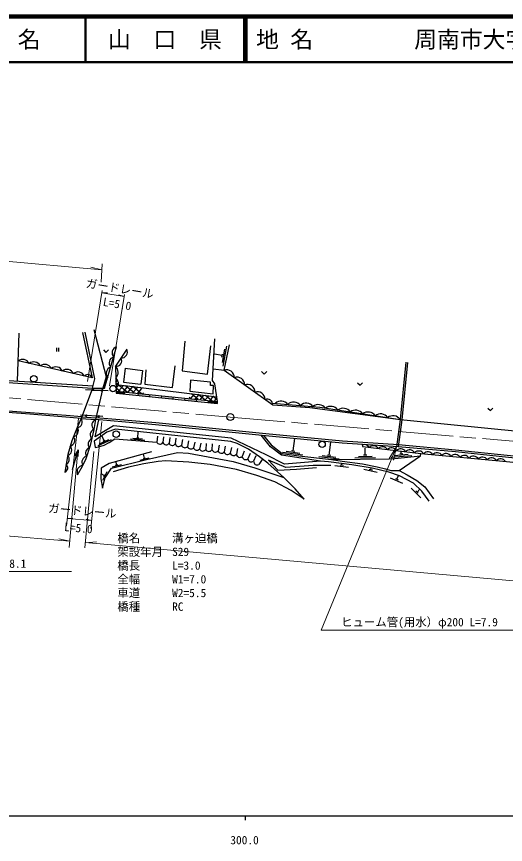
# Model space of a CAD drawing. Units: millimetres, scale not verified. Extents: x 40000 to 680000, y 20000 to 380000.
# Drawn here: x 317871 to 425027, y 198715 to 380000 of the extents above; entities that cross this region are included whole.
import ezdxf
from ezdxf.enums import TextEntityAlignment as Align

# ---------------------------------------------------------------- set-up
doc = ezdxf.new("R2010")
doc.units = ezdxf.units.MM
doc.header["$LTSCALE"] = 1000
doc.linetypes.add('CHAIN', pattern=[18.5, 12, -1.5, 3.5, -1.5])
for name, color, linetype, lineweight in [('M-BGD', 7, 'Continuous', 25), ('M-BMK', 2, 'CHAIN', 13), ('M-BMK-SRVR', 3, 'Continuous', 25), ('M-STR-HTXT', 7, 'Continuous', 13), ('M-STR-STR1', 1, 'Continuous', 25), ('M-TTL', 2, 'Continuous', 140), ('M-TTL-BAND', 7, 'Continuous', 25), ('M-TTL-LINE', 7, 'Continuous', 50)]:
    doc.layers.add(name, color=color, linetype=linetype, lineweight=lineweight)
doc.layers.add('M-TTL-TXT', color=7, linetype='Continuous')
doc.styles.add('ＭＳ ゴシック', font='')
doc.styles.get('ＭＳ ゴシック').set_extended_font_data('MS Gothic')

# ---------------------------------------------------------------- blocks, each defined once
blk = doc.blocks.new('open_arrow')
at = {"color": 0, "linetype": 'Continuous', "lineweight": -2}
blk.add_lwpolyline([(7.5, 1.25), (0, 0), (7.5, -1.25)], dxfattribs=at)

msp = doc.modelspace()

# ---------------------------------------------------------------- hatches: boundary and pattern name
at = {"layer": 'M-BGD'}
for points in [[(341583, 297799), (339716, 297993), (339728, 297547), (341538, 297360)], [(344577, 297489), (344531, 297050), (347089, 296786), (347134, 297224)], [(349692, 296959), (349647, 296521), (352205, 296257), (352250, 296694)], [(354808, 296429), (354762, 295992), (357320, 295728), (357365, 296164)], [(361904, 295694), (359923, 295899), (359878, 295463), (361909, 295253)]]:
    msp.add_hatch(color=256, dxfattribs=at).paths.add_polyline_path(points)

# ---------------------------------------------------------------- linework, layer by layer
for p, q in [((318066, 300172), (318425, 310644)), ((354723, 308889), (354160, 302442)), ((326596, 307449), (326596, 306667)), ((327063, 307449), (327063, 306667)), ((359745, 301663), (360437, 307894)), ((362981, 304227), (363526, 307177)), ((363140, 303435), (363957, 307860)), ((363370, 302535), (364544, 308105)), ((362958, 305756), (361224, 306076)), ((362895, 305412), (363022, 306100)), ((341651, 302972), (341298, 299976)), ((341651, 302972), (345452, 302502)), ((352038, 298773), (352635, 303545)), ((360963, 302843), (363370, 302535)), ((345452, 302502), (345099, 299506)), ((346206, 302653), (346012, 299509)), ((354160, 302442), (359745, 301663)), ((363370, 302535), (374019, 294956)), ((339660, 299974), (340002, 300382)), ((342128, 297743), (339664, 299810)), ((339697, 298657), (340283, 299355)), ((339719, 299424), (361755, 296753)), ((340237, 297939), (341320, 299230)), ((341298, 299976), (345099, 299506)), ((343681, 297582), (341784, 299173)), ((346012, 299509), (352038, 298773)), ((356019, 300403), (355863, 297979)), ((360411, 299929), (356019, 300403)), ((360352, 299177), (360411, 299929)), ((361004, 299180), (360352, 299177)), ((360981, 297401), (361004, 299180)), ((332977, 298303), (337931, 298082)), ((340575, 297904), (339698, 298640)), ((341287, 297830), (342357, 299104)), ((341538, 297360), (341583, 297799)), ((342338, 297721), (343393, 298978)), ((345234, 297421), (343376, 298981)), ((343389, 297612), (344430, 298853)), ((344440, 297503), (345334, 298569)), ((344531, 297050), (344577, 297489)), ((345376, 298445), (344967, 298788)), ((345491, 297394), (345660, 297596)), ((355863, 297979), (360981, 297401)), ((356000, 296305), (356872, 297345)), ((357659, 296134), (356184, 297371)), ((347089, 296786), (347134, 297224)), ((349647, 296521), (349692, 296959)), ((352205, 296257), (352250, 296694)), ((354762, 295989), (354808, 296429)), ((356106, 296294), (355700, 296635)), ((357050, 296197), (357909, 297219)), ((357320, 295728), (357365, 296164)), ((359212, 295973), (357695, 297245)), ((358101, 296088), (358945, 297094)), ((359152, 295979), (359982, 296968)), ((360765, 295812), (359286, 297052)), ((359878, 295463), (359923, 295899)), ((360203, 295870), (361019, 296842)), ((361855, 296039), (360877, 296859)), ((361254, 295761), (361802, 296415)), ((374019, 294956), (382162, 294411)), ((382162, 294411), (402008, 291746)), ((336813, 292430), (331886, 292702)), ((402008, 291746), (446786, 287342)), ((344458, 287796), (344562, 289005)), ((335781, 286108), (338666, 287374)), ((336178, 286511), (338101, 287355)), ((337055, 287126), (336567, 288237)), ((336830, 287027), (337279, 287224)), ((342853, 287511), (345992, 287243)), ((343394, 287676), (345487, 287497)), ((344214, 287817), (344702, 287775)), ((348740, 288111), (348606, 286839)), ((350091, 287969), (349958, 286698)), ((351443, 287828), (351310, 286556)), ((352795, 287686), (352662, 286414)), ((354255, 287386), (353993, 286135)), ((355586, 287107), (355323, 285855)), ((356916, 286827), (356653, 285576)), ((358246, 286548), (357983, 285296)), ((359415, 286493), (359341, 285217)), ((378483, 284913), (378864, 287595)), ((386401, 283980), (386723, 286836)), ((330130, 280796), (331350, 285128)), ((331350, 285128), (330584, 283838)), ((331350, 285128), (331331, 283628)), ((360772, 286413), (360698, 285137)), ((362253, 286168), (362037, 284908)), ((363612, 285910), (363373, 284654)), ((364947, 285655), (364708, 284399)), ((366283, 285401), (366044, 284145)), ((367778, 284835), (367308, 283646)), ((376171, 284636), (380626, 284003)), ((376955, 284827), (379926, 284405)), ((378136, 284962), (378829, 284864)), ((394285, 283997), (394270, 285497)), ((402197, 284301), (402147, 284832)), ((344937, 282855), (346969, 283384)), ((345663, 283261), (346137, 283385)), ((345900, 283323), (345671, 284202)), ((369042, 284335), (368572, 283146)), ((370306, 283835), (369836, 282646)), ((371670, 282992), (370982, 281914)), ((384098, 283636), (388570, 283132)), ((384877, 283850), (387858, 283514)), ((386053, 284019), (386749, 283941)), ((392041, 283374), (396541, 283420)), ((392788, 283681), (395788, 283712)), ((393935, 283993), (394635, 284000)), ((400013, 283492), (404493, 283914)), ((400732, 283861), (403718, 284143)), ((401848, 284268), (402545, 284333)), ((338861, 281367), (340893, 281896)), ((339587, 281773), (340061, 281896)), ((339824, 281834), (339637, 282559)), ((387639, 281669), (390620, 281333)), ((388815, 281838), (389511, 281760)), ((389163, 281799), (389198, 282115)), ((395517, 280826), (395585, 281136)), ((337093, 279514), (336424, 279849)), ((336814, 278480), (337749, 280361)), ((336984, 279295), (337202, 279733)), ((393988, 280855), (396918, 280211)), ((395175, 280901), (395859, 280751)), ((401216, 278691), (401582, 279519)), ((399723, 279022), (402467, 277811)), ((400896, 278832), (401536, 278550)), ((404375, 276706), (406512, 274601)), ((405405, 276113), (405904, 275622)), ((405654, 275867), (406264, 276486))]:
    msp.add_line(p, q, dxfattribs=at)
for points in [[(332359, 310799), (334429, 300889), (318218, 304590)], [(334492, 298615), (335059, 300687), (332905, 310904)], [(334825, 311451), (337491, 301075), (336782, 298594)], [(342044, 307149), (339562, 303428), (339716, 297993), (361904, 295694), (361359, 299567), (360835, 300300), (361295, 309427)], [(239397, 306606), (241417, 305644), (265974, 303934), (288152, 302334), (312598, 300520), (334630, 299118)], [(336782, 298594), (337175, 298631), (339811, 307672)], [(336930, 306990), (337460, 306460), (337990, 306990)], [(241417, 305644), (241392, 305195), (265942, 303486), (288119, 301885), (312567, 300071), (334492, 298615)], [(403162, 304291), (401929, 291754), (401180, 285808)], [(403531, 304255), (402297, 291713), (401547, 285762)], [(371551, 302272), (372134, 301689), (372718, 302272)], [(332195, 292358), (328732, 292639), (320845, 293225), (311042, 293962), (298305, 294978), (288212, 295786), (242603, 299317), (241088, 299254), (239584, 298914), (238226, 298187), (237369, 297411)], [(392618, 299780), (393148, 299250), (393679, 299780)], [(332049, 291957), (328707, 292281), (320787, 292913), (311097, 293687), (298313, 294675), (288177, 295337), (242595, 298867), (241147, 298806), (239743, 298489), (238487, 297817), (237671, 297078)], [(339716, 297993), (339728, 297547), (361909, 295253), (361904, 295694)], [(373980, 295371), (384348, 294472), (401929, 291757)], [(421198, 294242), (421728, 293712), (422258, 294242)], [(332048, 291955), (331189, 289991), (329965, 287072), (329127, 284089), (328419, 280204)], [(556513, 285542), (555418, 284245), (554033, 282780), (552733, 281659), (550674, 280155), (549033, 279237), (543623, 277217), (540234, 276301), (537530, 275744), (535500, 275528), (532064, 275526), (528526, 275766), (525231, 276107), (520922, 276469), (482281, 279272), (477633, 279503), (454642, 281115), (436694, 282710), (414082, 285077), (401568, 286183), (389294, 286990), (372485, 288613), (348376, 291023), (335266, 292147)], [(335171, 291741), (334796, 289583), (334002, 286042), (333057, 283166), (332227, 281463), (331167, 279594)], [(384493, 282651), (376574, 282020), (372601, 284045), (364926, 287658), (339143, 290351), (335093, 287966), (335904, 291679)], [(556818, 285284), (555717, 283978), (554309, 282491), (552982, 281345), (550891, 279818), (549202, 278873), (543745, 276836), (540327, 275911), (537592, 275349), (535521, 275128), (532051, 275126), (528492, 275367), (525194, 275709), (520891, 276070), (482256, 278872), (477609, 279104), (454610, 280717), (436655, 282311), (414043, 284679), (401537, 285785), (389262, 286591), (372446, 288215), (348339, 290624), (335171, 291741)], [(380944, 274327), (378921, 276597), (376440, 279058), (372944, 282191), (371131, 283621), (368708, 285281), (366227, 286521), (364814, 286978), (339563, 289623), (337630, 288982), (334878, 287054), (335067, 285622), (335869, 285767), (337061, 286168), (338142, 286736), (339434, 287526), (348606, 286839)], [(408338, 273881), (406684, 276066), (404897, 277852), (401779, 279449), (399498, 280266), (395787, 281103), (391376, 281825), (386218, 282511), (384493, 282651), (375958, 283931), (373495, 285756), (371481, 288312)], [(372009, 288259), (373684, 286230), (376066, 284333), (379738, 283811), (386877, 283006), (399507, 283136), (400803, 283251), (406389, 283777), (406453, 284328)], [(347464, 284691), (338155, 282156), (336453, 281073), (336365, 278798), (336696, 276699), (337293, 279019), (338686, 281118), (346378, 282996), (353120, 284520), (355533, 284420), (365321, 282538), (370064, 281147), (376440, 279058)], [(393605, 286306), (393687, 285823), (406453, 284328), (425248, 282543), (443620, 280688), (455399, 279792), (480877, 278141)], [(386739, 281727), (382878, 281689), (376926, 281275), (373102, 282894), (375137, 280672), (379262, 280898), (383631, 281275)], [(386877, 283006), (389261, 282675), (393730, 282050), (396931, 281425), (398737, 280950), (399916, 280627), (401760, 280608), (406389, 283777)], [(380944, 274327), (378093, 276223), (374476, 278143), (370518, 279540), (366068, 280788), (360310, 281884), (355640, 282459), (350562, 282715), (348883, 282589), (345795, 282047), (342436, 281307), (339023, 280279)], [(401760, 280608), (403490, 279677), (405639, 278441), (407331, 277016), (408319, 275724), (409270, 274413)]]:
    msp.add_lwpolyline(points, dxfattribs=at)
for centre, radius in [((321658, 300684), 700), ((339001, 298533), 700), ((334619, 298230), 150), ((336501, 298146), 150), ((333197, 292629), 150), ((335899, 292480), 150), ((339725, 288551), 700), ((384839, 286328), 700)]:
    msp.add_circle(centre, radius, dxfattribs=at)
for centre, radius, start, end in [((340179, 306354), 1369, 105.59207, 221.8991), ((340798, 306582), 1369, 268.14227, 24.4493), ((319209, 303345), 1591, 25.7249, 128.55477), ((339528, 304121), 1369, 105.59207, 221.8991), ((339746, 304595), 1182, 261.04524, 31.54634), ((321635, 302792), 1591, 25.7249, 128.55477), ((324060, 302238), 1591, 25.7249, 128.55477), ((326485, 301684), 1591, 25.7249, 128.55477), ((338877, 301888), 1369, 105.59207, 221.8991), ((338346, 302106), 1796, 315.84514, 47.39513), ((328910, 301131), 1591, 25.7249, 128.55477), ((331336, 300577), 1591, 25.7249, 128.55477), ((333496, 300628), 969, 15.63233, 138.64734), ((339220, 299305), 2154, 129.24833, 198.24284), ((363928, 300940), 1690, 359.81621, 109.30967), ((366176, 299346), 1690, 359.81621, 109.30967), ((338419, 299532), 1796, 354.64287, 47.39513), ((368425, 297751), 1690, 359.81621, 109.30967), ((370673, 296157), 1690, 359.81621, 109.30967), ((372826, 295053), 1197, 355.34371, 112.79186), ((375858, 293965), 1853, 36.81804, 133.09149), ((378603, 293727), 1853, 36.81804, 133.09149), ((381352, 293484), 1853, 36.81804, 133.09149), ((384040, 293075), 1950, 38.26126, 128.38427), ((386705, 292585), 2042, 38.71734, 123.72394), ((389440, 292218), 2002, 37.65743, 124.78384), ((392175, 291848), 1964, 36.60693, 125.83434), ((330997, 291237), 1275, 279.3092, 34.3172), ((394910, 291476), 1929, 35.5659, 126.87537), ((397644, 291102), 1896, 34.5344, 127.90688), ((400378, 290725), 1866, 33.57535, 128.91298), ((335662, 290565), 1275, 112.64903, 227.65703), ((330153, 289262), 1275, 279.3092, 34.3172), ((335352, 288400), 1341, 114.1852, 220.62883), ((329360, 287217), 1275, 283.19067, 38.19867), ((334818, 286362), 1261, 112.51947, 219.42349), ((349322, 287151), 781, 203.55685, 324.48669), ((350674, 287010), 781, 203.55685, 324.48669), ((352026, 286868), 781, 203.55685, 324.48669), ((328708, 285117), 1275, 287.34482, 42.35282), ((334140, 284457), 1143, 105.04994, 218.57585), ((353407, 286652), 781, 197.66898, 318.59882), ((354737, 286372), 781, 197.66898, 318.59882), ((356067, 286093), 781, 197.66898, 318.59882), ((357398, 285813), 781, 197.66898, 318.59882), ((358685, 285641), 781, 206.17366, 327.1035), ((360042, 285561), 781, 206.17366, 327.1035), ((361432, 285402), 781, 199.83895, 320.76879), ((362777, 285159), 781, 198.75363, 319.68347), ((364113, 284905), 781, 198.75363, 319.68347), ((394106, 285018), 1250, 30.19158, 112.53138), ((396093, 284786), 1250, 30.19158, 136.45178), ((398079, 284553), 1250, 30.19158, 136.45178), ((400066, 284321), 1250, 30.19158, 136.45178), ((402052, 284088), 1250, 30.19158, 136.45178), ((404038, 283855), 1250, 30.19158, 136.45178), ((406029, 283611), 1261, 31.26214, 136.20458), ((408031, 283425), 1250, 31.44547, 137.70567), ((328146, 283042), 1275, 297.25902, 42.35282), ((333557, 282410), 1370, 103.09144, 209.26335), ((365448, 284651), 781, 198.75363, 319.68347), ((366817, 284254), 781, 187.97219, 308.90202), ((368081, 283754), 781, 187.97219, 308.90202), ((369346, 283254), 781, 187.97219, 308.90202), ((410023, 283236), 1250, 31.44547, 137.70567), ((412014, 283047), 1250, 31.44547, 137.70567), ((414005, 282857), 1250, 31.44547, 137.70567), ((415996, 282668), 1250, 31.44547, 137.70567), ((417987, 282479), 1250, 31.44547, 137.70567), ((419978, 282290), 1250, 31.44547, 137.70567), ((421969, 282101), 1250, 31.44547, 137.70567), ((423960, 281912), 1250, 31.44547, 137.70567), ((328106, 281142), 989, 288.44299, 50.88081), ((332579, 280315), 1442, 98.63962, 203.19483), ((370616, 282605), 781, 176.95839, 297.88823)]:
    msp.add_arc(centre, radius, start, end, dxfattribs=at)
at = {"layer": 'M-BMK'}
msp.add_lwpolyline([(74058, 267790), (90655, 279315), (96855, 283505), (102730, 286831), (110697, 290630), (119693, 294384), (125025, 295940), (131705, 297435), (164779, 305002), (171015, 306321), (174455, 307025), (179039, 307518), (184655, 307755), (190054, 307477), (264991, 300999), (364717, 292300), (463462, 283856)], dxfattribs=at)
at = {"layer": 'M-BMK-SRVR'}
msp.add_circle((364717, 292300), 750, dxfattribs=at)
at = {"layer": 'M-STR-HTXT'}
for p, q in [((336568, 324544), (242411, 332841)), ((336568, 324544), (334177, 325098)), ((336640, 325831), (336418, 321844)), ((333415, 300072), (336664, 320021)), ((336581, 319512), (341468, 318700)), ((336581, 319512), (337808, 319481)), ((338220, 299143), (341546, 319167)), ((341468, 318700), (340297, 319068)), ((331462, 292014), (328821, 268455)), ((336593, 291315), (334163, 267878)), ((331314, 284892), (329420, 263737)), ((334780, 284742), (332833, 263654)), ((235224, 273258), (329541, 265088)), ((329006, 270110), (330232, 270178)), ((329006, 270110), (334348, 269657)), ((334348, 269657), (333151, 269930)), ((329541, 265088), (327148, 265638)), ((332936, 264774), (335382, 264986))]:
    msp.add_line(p, q, dxfattribs=at)
for points in [[(297943, 294422), (280834, 258482), (329881, 258482)], [(401180, 285808), (384629, 245667), (433676, 245667)], [(332944, 264853), (529562, 247262), (532206, 247146), (536341, 247348), (543309, 248562), (548754, 250219), (553478, 252175), (559451, 255728), (563769, 259023), (566712, 261761), (569538, 264760), (571848, 267802), (574703, 272462), (576629, 276139), (578377, 280479), (579310, 283006)]]:
    msp.add_lwpolyline(points, dxfattribs=at)
at = {"layer": 'M-STR-STR1'}
for p, q in [((334492, 298615), (332048, 291955)), ((334335, 298187), (336681, 298166)), ((334492, 298615), (336782, 298594)), ((336782, 298594), (335171, 291741)), ((332048, 291955), (335171, 291741)), ((332195, 292358), (335266, 292147))]:
    msp.add_line(p, q, dxfattribs=at)
at = {"layer": 'M-TTL'}
msp.add_line((680000, 380000), (40000, 380000), dxfattribs=at)
at = {"layer": 'M-TTL-BAND'}
for p, q in [((40000, 205000), (579000, 205000)), ((368000, 205000), (368000, 204000))]:
    msp.add_line(p, q, dxfattribs=at)
at = {"layer": 'M-TTL-LINE'}
for p, q in [((333000, 380000), (333000, 370000)), ((367750, 380000), (367750, 370000)), ((368250, 380000), (368250, 370000)), ((40000, 370000), (680000, 370000))]:
    msp.add_line(p, q, dxfattribs=at)

# ---------------------------------------------------------------- block references
at = {"layer": 'M-STR-HTXT', "xscale": 400, "yscale": 400, "rotation": 247.6}
msp.add_blockref('open_arrow', (401180, 285808), dxfattribs=at)

# ---------------------------------------------------------------- texts
at = {"layer": 'M-STR-HTXT', "style": 'ＭＳ ゴシック'}
for s, rotation, p in [('ガードレール', 350.57, (340275, 318973)), ('L=5.0', 350.57, (339686, 315622)), ('ガードレール', 355.149, (332182, 270283)), ('L=5.0', 355.149, (331315, 266539))]:
    msp.add_text(s, height=1833, rotation=rotation, dxfattribs=at).set_placement(p, align=Align.BOTTOM_CENTER)
for s, p in [('橋名', (339965, 264322)), ('溝ヶ迫橋', (351965, 264322)), ('架設年月', (339965, 261322)), ('S29', (351965, 261322)), ('橋長', (339965, 258322)), ('L=3.0', (351965, 258322)), ('全幅', (339965, 255322)), ('W1=7.0', (351965, 255322)), ('車道', (339965, 252322)), ('W2=5.5', (351965, 252322)), ('橋種', (339965, 249322)), ('RC', (351965, 249322))]:
    msp.add_text(s, height=1833, dxfattribs=at).set_placement(p, align=Align.BOTTOM_LEFT)
for s, p in [('ヒューム管(用水）φ200 L=8.1', (320016, 258743)), ('ヒューム管(用水）φ200 L=7.9', (423369, 245928))]:
    msp.add_text(s, height=1833, dxfattribs=at).set_placement(p, align=Align.BOTTOM_RIGHT)
at = {"layer": 'M-TTL-BAND', "style": 'ＭＳ ゴシック'}
msp.add_text('300.0', height=1833, dxfattribs=at).set_placement((367844, 198195), align=Align.BOTTOM_CENTER)
at = {"layer": 'M-TTL-TXT', "style": 'ＭＳ ゴシック'}
for s, p in [('県\u3000名', (315625, 375000)), ('山\u3000口\u3000県', (350375, 375000))]:
    msp.add_text(s, height=3666, dxfattribs=at).set_placement(p, align=Align.MIDDLE_CENTER)
for s, p in [('地 名', (370380, 375000)), ('周南市大字金峰', (405024, 375000))]:
    msp.add_text(s, height=3666, dxfattribs=at).set_placement(p, align=Align.MIDDLE_LEFT)

doc.saveas('drawing.dxf')
